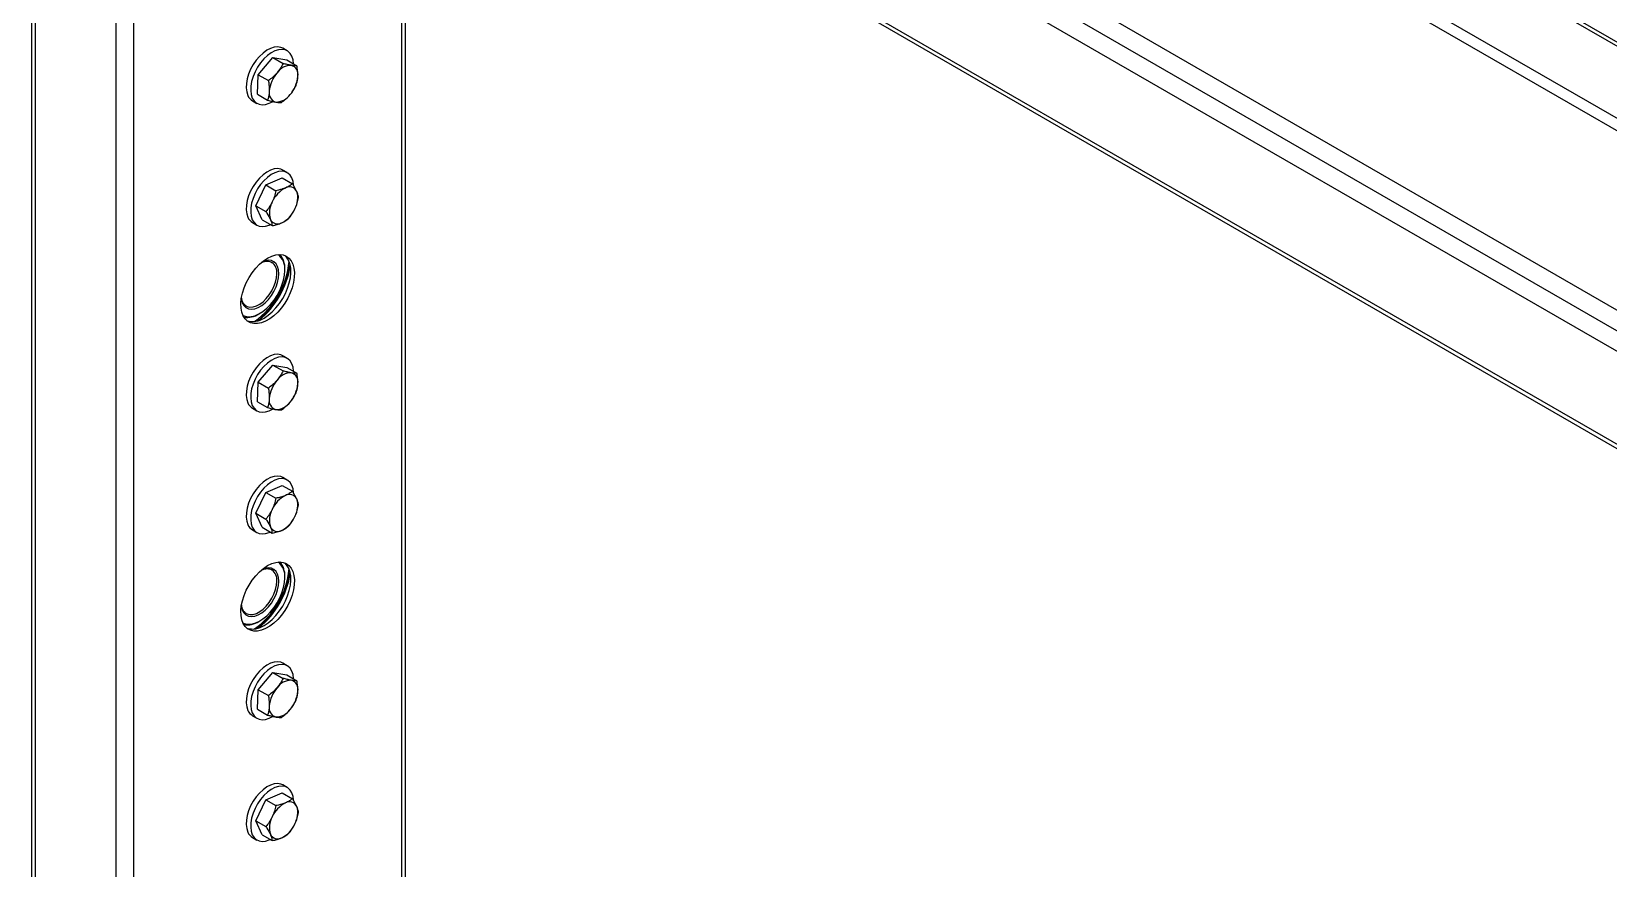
# Model space of a CAD drawing. Header units: millimetres. Extents: x -361 to 14022, y -1822 to 1455.
# Drawn here: x 3958.06 to 3989.24, y 506.54 to 523.1 of the extents above; entities that cross this region are included whole.
import ezdxf

# ---------------------------------------------------------------- set-up
doc = ezdxf.new("R2010")
doc.units = ezdxf.units.MM

msp = doc.modelspace()

# ---------------------------------------------------------------- linework, layer by layer
at = {"color": 7, "linetype": 'Continuous', "lineweight": 25}
for p, q in [((3965.024521, 536.9665), (4018.057529, 506.351196)), ((3965.024521, 536.884846), (4017.986807, 506.310369)), ((3958.057006, 535.129582), (3958.057006, 469.398047)), ((3958.130229, 535.027531), (3958.130229, 469.295996)), ((4013.461335, 503.69787), (3960.428327, 534.313174)), ((3959.72122, 534.109072), (3959.72122, 468.377537)), ((4013.107782, 503.493768), (3960.074773, 534.109072)), ((4012.931005, 503.187582), (3959.897996, 533.802886)), ((4012.931005, 501.350365), (3959.897996, 531.965669)), ((3959.949783, 531.851208), (4012.982792, 501.235903)), ((3965.451297, 473.70849), (3965.451297, 528.675251)), ((3963.114787, 522.713424), (3963.026399, 522.764449)), ((3962.54061, 522.240386), (3962.831366, 522.58001)), ((3962.831366, 522.58001), (3963.032378, 522.463969)), ((3962.831366, 522.58001), (3963.105568, 522.533419)), ((3963.105568, 522.533419), (3963.30658, 522.417377)), ((3962.524056, 521.85417), (3962.54061, 522.240386)), ((3962.54061, 522.240386), (3962.741622, 522.124344)), ((3962.524056, 521.85417), (3962.725067, 521.738129)), ((3962.426448, 521.725191), (3962.514836, 521.674165)), ((3962.6901, 520.06157), (3963.013866, 520.198912)), ((3963.013866, 520.198912), (3963.214878, 520.08287)), ((3963.114787, 520.304628), (3963.026399, 520.355654)), ((3962.491046, 519.647658), (3962.6901, 520.06157)), ((3962.6901, 520.06157), (3962.891112, 519.945529)), ((3962.491046, 519.647658), (3962.692058, 519.531616)), ((3962.615757, 519.371086), (3962.491046, 519.647658)), ((3962.426448, 519.316395), (3962.514836, 519.26537)), ((3962.615757, 519.371086), (3962.816769, 519.255045)), ((3962.808901, 518.528374), (3962.803162, 518.531842)), ((3963.065835, 518.370273), (3963.065835, 518.394766)), ((3962.277901, 517.68371), (3962.303203, 517.665793)), ((3962.553266, 517.506874), (3962.574475, 517.519122)), ((3962.54061, 516.157157), (3962.831366, 516.496781)), ((3962.831366, 516.496781), (3963.032378, 516.38074)), ((3962.831366, 516.496781), (3963.105568, 516.45019)), ((3963.114787, 516.630195), (3963.026399, 516.68122)), ((3963.105568, 516.45019), (3963.30658, 516.334148)), ((3962.524056, 515.770941), (3962.54061, 516.157157)), ((3962.54061, 516.157157), (3962.741622, 516.041115)), ((3962.426448, 515.641962), (3962.514836, 515.590936)), ((3962.524056, 515.770941), (3962.725067, 515.654899)), ((3963.114787, 514.221399), (3963.026399, 514.272425)), ((3962.491046, 513.564429), (3962.6901, 513.978341)), ((3962.6901, 513.978341), (3963.013866, 514.115683)), ((3962.6901, 513.978341), (3962.891112, 513.8623)), ((3963.013866, 514.115683), (3963.214878, 513.999641)), ((3962.491046, 513.564429), (3962.692058, 513.448387)), ((3962.615757, 513.287857), (3962.491046, 513.564429)), ((3962.426448, 513.233166), (3962.514836, 513.182141)), ((3962.615757, 513.287857), (3962.816769, 513.171816)), ((3962.808901, 512.445145), (3962.803162, 512.448613)), ((3963.065835, 512.287044), (3963.065835, 512.311537)), ((3962.277901, 511.600481), (3962.303203, 511.582564)), ((3962.553266, 511.423645), (3962.574475, 511.435893)), ((3963.114787, 510.546966), (3963.026399, 510.597991)), ((3962.54061, 510.073928), (3962.831366, 510.413552)), ((3962.831366, 510.413552), (3963.032378, 510.297511)), ((3962.831366, 510.413552), (3963.105568, 510.366961)), ((3963.105568, 510.366961), (3963.30658, 510.250919)), ((3962.524056, 509.687712), (3962.54061, 510.073928)), ((3962.54061, 510.073928), (3962.741622, 509.957886)), ((3962.524056, 509.687712), (3962.725067, 509.57167)), ((3962.426448, 509.558732), (3962.514836, 509.507707)), ((3962.6901, 507.895112), (3963.013866, 508.032454)), ((3963.013866, 508.032454), (3963.214878, 507.916412)), ((3963.114787, 508.13817), (3963.026399, 508.189196)), ((3962.491046, 507.481199), (3962.6901, 507.895112)), ((3962.6901, 507.895112), (3962.891112, 507.779071)), ((3962.491046, 507.481199), (3962.692058, 507.365158)), ((3962.615757, 507.204628), (3962.491046, 507.481199)), ((3962.426448, 507.149937), (3962.514836, 507.098912)), ((3962.615757, 507.204628), (3962.816769, 507.088586))]:
    msp.add_line(p, q, dxfattribs=at)
at = {"color": 8, "linetype": 'Continuous', "lineweight": 25}
for p, q in [((4015.757941, 506.168033), (3965.750578, 535.03667)), ((3965.689181, 534.827171), (4015.607223, 506.010099)), ((3960.074773, 531.779053), (3960.074773, 470.623024)), ((3965.378074, 473.684554), (3965.378074, 528.717522))]:
    msp.add_line(p, q, dxfattribs=at)
at = {"color": 7, "linetype": 'Continuous', "lineweight": 25, "flags": 128}
for points in [[(3963.026399, 522.764449), (3962.985003, 522.782508), (3962.922666, 522.792472), (3962.854367, 522.785796), (3962.782181, 522.762683), (3962.7083, 522.723835), (3962.63497, 522.670432), (3962.564419, 522.604097), (3962.49879, 522.526845), (3962.440077, 522.441025), (3962.390065, 522.349242), (3962.350274, 522.254287), (3962.321911, 522.159045), (3962.305839, 522.066408), (3962.302547, 521.979193), (3962.312133, 521.900048), (3962.334308, 521.831379)], [(3963.238791, 522.456511), (3963.238689, 522.459422), (3963.229102, 522.538566), (3963.206927, 522.607235), (3963.172838, 522.663342), (3963.127871, 522.705181), (3963.073391, 522.731483), (3963.011055, 522.741447), (3962.942756, 522.734771), (3962.870569, 522.711658), (3962.796688, 522.672809), (3962.723358, 522.619406), (3962.652807, 522.553071), (3962.587178, 522.47582), (3962.528466, 522.389999), (3962.478454, 522.298217), (3962.438662, 522.203262), (3962.410299, 522.108019), (3962.394228, 522.015383), (3962.390935, 521.928167), (3962.400522, 521.849023), (3962.422697, 521.780354)], [(3962.422697, 521.780354), (3962.456786, 521.724247), (3962.501753, 521.682407), (3962.556233, 521.656106), (3962.618569, 521.646142), (3962.686868, 521.652818), (3962.759055, 521.675931), (3962.820281, 521.707068)], [(3963.026399, 520.355654), (3962.985003, 520.373713), (3962.922666, 520.383677), (3962.854367, 520.377001), (3962.782181, 520.353888), (3962.7083, 520.315039), (3962.63497, 520.261636), (3962.564419, 520.195301), (3962.49879, 520.11805), (3962.440077, 520.032229), (3962.390065, 519.940447), (3962.350274, 519.845492), (3962.321911, 519.750249), (3962.305839, 519.657613), (3962.302547, 519.570397), (3962.312133, 519.491253), (3962.334308, 519.422584)], [(3963.238504, 520.055028), (3963.229102, 520.129771), (3963.206927, 520.19844), (3963.172838, 520.254546), (3963.127871, 520.296386), (3963.073391, 520.322687), (3963.011055, 520.332652), (3962.942756, 520.325976), (3962.870569, 520.302862), (3962.796688, 520.264014), (3962.723358, 520.210611), (3962.652807, 520.144276), (3962.587178, 520.067024), (3962.528466, 519.981204), (3962.478454, 519.889421), (3962.438662, 519.794466), (3962.410299, 519.699224), (3962.394228, 519.606587), (3962.390935, 519.519372), (3962.400522, 519.440227), (3962.422697, 519.371558)], [(3962.422697, 519.371558), (3962.456786, 519.315452), (3962.501753, 519.273612), (3962.556233, 519.24731), (3962.618569, 519.237346), (3962.686868, 519.244022), (3962.759055, 519.267136), (3962.779661, 519.276467)], [(3962.726424, 518.611213), (3962.807378, 518.65077), (3962.886435, 518.675046), (3962.961742, 518.683471), (3963.031532, 518.675848), (3963.094172, 518.652356), (3963.148191, 518.613545), (3963.192325, 518.560325), (3963.225538, 518.493944), (3963.247053, 518.415957), (3963.256364, 518.328193), (3963.253255, 518.232708), (3963.237796, 518.131741), (3963.210352, 518.027657), (3963.171564, 517.922898), (3963.122343, 517.819918), (3963.063842, 517.721131), (3962.997432, 517.628852), (3962.92467, 517.545245), (3962.847261, 517.472269), (3962.76702, 517.411635), (3962.685827, 517.364763), (3962.605586, 517.332753), (3962.528177, 517.316355), (3962.455415, 517.315952), (3962.389005, 517.331556), (3962.330504, 517.362799), (3962.281283, 517.40895), (3962.242495, 517.468926), (3962.215051, 517.541322), (3962.199593, 517.624442), (3962.196483, 517.716336), (3962.205794, 517.814851), (3962.227309, 517.917678), (3962.260522, 518.022407), (3962.304656, 518.126582), (3962.358675, 518.227763), (3962.421315, 518.323577), (3962.491106, 518.411778), (3962.566412, 518.4903), (3962.645469, 518.557302), (3962.726424, 518.611213)], [(3962.655713, 517.427222), (3962.736667, 517.481134), (3962.815724, 517.548135), (3962.891031, 517.626657), (3962.960822, 517.714859), (3963.023461, 517.810673), (3963.077481, 517.911854), (3963.121614, 518.016029), (3963.154828, 518.120758), (3963.176342, 518.223584), (3963.185654, 518.3221), (3963.182544, 518.413994), (3963.167086, 518.497113), (3963.139641, 518.56951), (3963.100854, 518.629486), (3963.064368, 518.665862)], [(3962.237745, 517.478798), (3962.263587, 517.467561), (3962.328676, 517.453255), (3962.400129, 517.455352), (3962.476095, 517.473797), (3962.554607, 517.508112), (3962.633632, 517.55741), (3962.711123, 517.620412), (3962.785072, 517.695488), (3962.853565, 517.780693), (3962.914828, 517.873819), (3962.967273, 517.972456), (3963.009543, 518.074049), (3963.040544, 518.175965), (3963.059471, 518.275567), (3963.065835, 518.370273)], [(3963.026399, 516.68122), (3962.985003, 516.699279), (3962.922666, 516.709243), (3962.854367, 516.702567), (3962.782181, 516.679454), (3962.7083, 516.640606), (3962.63497, 516.587203), (3962.564419, 516.520868), (3962.49879, 516.443616), (3962.440077, 516.357796), (3962.390065, 516.266013), (3962.350274, 516.171058), (3962.321911, 516.075816), (3962.305839, 515.983179), (3962.302547, 515.895964), (3962.312133, 515.816819), (3962.334308, 515.74815)], [(3963.238791, 516.373282), (3963.238689, 516.376193), (3963.229102, 516.455337), (3963.206927, 516.524006), (3963.172838, 516.580113), (3963.127871, 516.621952), (3963.073391, 516.648254), (3963.011055, 516.658218), (3962.942756, 516.651542), (3962.870569, 516.628428), (3962.796688, 516.58958), (3962.723358, 516.536177), (3962.652807, 516.469842), (3962.587178, 516.392591), (3962.528466, 516.30677), (3962.478454, 516.214988), (3962.438662, 516.120033), (3962.410299, 516.02479), (3962.394228, 515.932154), (3962.390935, 515.844938), (3962.400522, 515.765794), (3962.422697, 515.697125)], [(3962.422697, 515.697125), (3962.456786, 515.641018), (3962.501753, 515.599178), (3962.556233, 515.572877), (3962.618569, 515.562913), (3962.686868, 515.569589), (3962.759055, 515.592702), (3962.820281, 515.623839)], [(3963.026399, 514.272425), (3962.985003, 514.290484), (3962.922666, 514.300448), (3962.854367, 514.293772), (3962.782181, 514.270659), (3962.7083, 514.23181), (3962.63497, 514.178407), (3962.564419, 514.112072), (3962.49879, 514.034821), (3962.440077, 513.949), (3962.390065, 513.857218), (3962.350274, 513.762263), (3962.321911, 513.66702), (3962.305839, 513.574384), (3962.302547, 513.487168), (3962.312133, 513.408024), (3962.334308, 513.339355)], [(3963.238504, 513.971799), (3963.229102, 514.046542), (3963.206927, 514.115211), (3963.172838, 514.171317), (3963.127871, 514.213157), (3963.073391, 514.239458), (3963.011055, 514.249423), (3962.942756, 514.242746), (3962.870569, 514.219633), (3962.796688, 514.180785), (3962.723358, 514.127382), (3962.652807, 514.061047), (3962.587178, 513.983795), (3962.528466, 513.897975), (3962.478454, 513.806192), (3962.438662, 513.711237), (3962.410299, 513.615995), (3962.394228, 513.523358), (3962.390935, 513.436143), (3962.400522, 513.356998), (3962.422697, 513.288329)], [(3962.422697, 513.288329), (3962.456786, 513.232223), (3962.501753, 513.190383), (3962.556233, 513.164081), (3962.618569, 513.154117), (3962.686868, 513.160793), (3962.759055, 513.183907), (3962.779661, 513.193238)], [(3962.726424, 512.527984), (3962.807378, 512.567541), (3962.886435, 512.591817), (3962.961742, 512.600242), (3963.031532, 512.592619), (3963.094172, 512.569127), (3963.148191, 512.530316), (3963.192325, 512.477096), (3963.225538, 512.410715), (3963.247053, 512.332728), (3963.256364, 512.244964), (3963.253255, 512.149479), (3963.237796, 512.048512), (3963.210352, 511.944428), (3963.171564, 511.839669), (3963.122343, 511.736689), (3963.063842, 511.637902), (3962.997432, 511.545623), (3962.92467, 511.462016), (3962.847261, 511.38904), (3962.76702, 511.328406), (3962.685827, 511.281534), (3962.605586, 511.249524), (3962.528177, 511.233126), (3962.455415, 511.232723), (3962.389005, 511.248327), (3962.330504, 511.27957), (3962.281283, 511.325721), (3962.242495, 511.385697), (3962.215051, 511.458093), (3962.199593, 511.541213), (3962.196483, 511.633107), (3962.205794, 511.731622), (3962.227309, 511.834449), (3962.260522, 511.939178), (3962.304656, 512.043353), (3962.358675, 512.144534), (3962.421315, 512.240348), (3962.491106, 512.328549), (3962.566412, 512.407071), (3962.645469, 512.474073), (3962.726424, 512.527984)], [(3962.655713, 511.343993), (3962.736667, 511.397905), (3962.815724, 511.464906), (3962.891031, 511.543428), (3962.960822, 511.63163), (3963.023461, 511.727444), (3963.077481, 511.828625), (3963.121614, 511.9328), (3963.154828, 512.037528), (3963.176342, 512.140355), (3963.185654, 512.238871), (3963.182544, 512.330765), (3963.167086, 512.413884), (3963.139641, 512.486281), (3963.100854, 512.546257), (3963.064368, 512.582633)], [(3962.237745, 511.395569), (3962.263587, 511.384331), (3962.328676, 511.370026), (3962.400129, 511.372123), (3962.476095, 511.390568), (3962.554607, 511.424883), (3962.633632, 511.474181), (3962.711123, 511.537183), (3962.785072, 511.612259), (3962.853565, 511.697464), (3962.914828, 511.79059), (3962.967273, 511.889227), (3963.009543, 511.990819), (3963.040544, 512.092736), (3963.059471, 512.192338), (3963.065835, 512.287044)], [(3963.026399, 510.597991), (3962.985003, 510.61605), (3962.922666, 510.626014), (3962.854367, 510.619338), (3962.782181, 510.596225), (3962.7083, 510.557377), (3962.63497, 510.503974), (3962.564419, 510.437639), (3962.49879, 510.360387), (3962.440077, 510.274566), (3962.390065, 510.182784), (3962.350274, 510.087829), (3962.321911, 509.992587), (3962.305839, 509.89995), (3962.302547, 509.812735), (3962.312133, 509.73359), (3962.334308, 509.664921)], [(3963.238791, 510.290053), (3963.238689, 510.292964), (3963.229102, 510.372108), (3963.206927, 510.440777), (3963.172838, 510.496884), (3963.127871, 510.538723), (3963.073391, 510.565025), (3963.011055, 510.574989), (3962.942756, 510.568313), (3962.870569, 510.545199), (3962.796688, 510.506351), (3962.723358, 510.452948), (3962.652807, 510.386613), (3962.587178, 510.309362), (3962.528466, 510.223541), (3962.478454, 510.131759), (3962.438662, 510.036804), (3962.410299, 509.941561), (3962.394228, 509.848925), (3962.390935, 509.761709), (3962.400522, 509.682564), (3962.422697, 509.613896)], [(3962.422697, 509.613896), (3962.456786, 509.557789), (3962.501753, 509.515949), (3962.556233, 509.489648), (3962.618569, 509.479684), (3962.686868, 509.48636), (3962.759055, 509.509473), (3962.820281, 509.54061)], [(3963.026399, 508.189196), (3962.985003, 508.207255), (3962.922666, 508.217219), (3962.854367, 508.210543), (3962.782181, 508.18743), (3962.7083, 508.148581), (3962.63497, 508.095178), (3962.564419, 508.028843), (3962.49879, 507.951592), (3962.440077, 507.865771), (3962.390065, 507.773989), (3962.350274, 507.679034), (3962.321911, 507.583791), (3962.305839, 507.491155), (3962.302547, 507.403939), (3962.312133, 507.324795), (3962.334308, 507.256126)], [(3963.238504, 507.88857), (3963.229102, 507.963313), (3963.206927, 508.031982), (3963.172838, 508.088088), (3963.127871, 508.129928), (3963.073391, 508.156229), (3963.011055, 508.166193), (3962.942756, 508.159517), (3962.870569, 508.136404), (3962.796688, 508.097556), (3962.723358, 508.044153), (3962.652807, 507.977818), (3962.587178, 507.900566), (3962.528466, 507.814746), (3962.478454, 507.722963), (3962.438662, 507.628008), (3962.410299, 507.532766), (3962.394228, 507.440129), (3962.390935, 507.352914), (3962.400522, 507.273769), (3962.422697, 507.2051)], [(3962.422697, 507.2051), (3962.456786, 507.148994), (3962.501753, 507.107154), (3962.556233, 507.080852), (3962.618569, 507.070888), (3962.686868, 507.077564), (3962.759055, 507.100678), (3962.779661, 507.110009)]]:
    msp.add_lwpolyline(points, dxfattribs=at)
at = {"color": 8, "linetype": 'Continuous', "lineweight": 25, "flags": 128}
for points in [[(3962.949162, 518.30292), (3962.942781, 518.378757), (3962.923855, 518.444644), (3962.893029, 518.498337), (3962.851351, 518.538008), (3962.800243, 518.562306), (3962.741443, 518.570403), (3962.676955, 518.562024), (3962.633364, 518.547989)], [(3962.204307, 517.80476), (3962.20601, 517.794386), (3962.224936, 517.7285), (3962.255763, 517.674806), (3962.29744, 517.635135), (3962.348548, 517.610837), (3962.407348, 517.60274), (3962.471836, 517.611119), (3962.539817, 517.635689), (3962.608975, 517.675613), (3962.676955, 517.729532), (3962.741443, 517.795609), (3962.800243, 517.871595), (3962.851351, 517.954902), (3962.893029, 518.042692), (3962.923855, 518.131977), (3962.942781, 518.219715), (3962.949162, 518.30292)], [(3962.303203, 517.665793), (3962.321654, 517.656609), (3962.376406, 517.643194), (3962.437546, 517.646247), (3962.502867, 517.665656), (3962.570005, 517.700721), (3962.636536, 517.750175), (3962.700054, 517.812229), (3962.758263, 517.884641), (3962.809061, 517.964794), (3962.85061, 518.049792), (3962.88141, 518.136561), (3962.900347, 518.221966), (3962.906736, 518.30292)], [(3962.949162, 512.219691), (3962.942781, 512.295528), (3962.923855, 512.361414), (3962.893029, 512.415108), (3962.851351, 512.454779), (3962.800243, 512.479077), (3962.741443, 512.487174), (3962.676955, 512.478795), (3962.633364, 512.46476)], [(3962.204307, 511.721531), (3962.20601, 511.711157), (3962.224936, 511.645271), (3962.255763, 511.591577), (3962.29744, 511.551906), (3962.348548, 511.527608), (3962.407348, 511.519511), (3962.471836, 511.52789), (3962.539817, 511.55246), (3962.608975, 511.592384), (3962.676955, 511.646303), (3962.741443, 511.71238), (3962.800243, 511.788366), (3962.851351, 511.871673), (3962.893029, 511.959463), (3962.923855, 512.048748), (3962.942781, 512.136486), (3962.949162, 512.219691)], [(3962.303203, 511.582564), (3962.321654, 511.57338), (3962.376406, 511.559965), (3962.437546, 511.563018), (3962.502867, 511.582427), (3962.570005, 511.617492), (3962.636536, 511.666946), (3962.700054, 511.729), (3962.758263, 511.801412), (3962.809061, 511.881565), (3962.85061, 511.966563), (3962.88141, 512.053332), (3962.900347, 512.138737), (3962.906736, 512.219691)]]:
    msp.add_lwpolyline(points, dxfattribs=at)
at = {"color": 7, "linetype": 'Continuous', "lineweight": 25}
for centre, radius, start, end in [((3963.191632, 522.086521), 0.339583, 89.4753306, 145.3544105), ((3963.141753, 522.247999), 0.185806, 348.0999711, 73.4301053), ((3963.385131, 521.865379), 0.628619, 138.78431, 175.3214079), ((3962.697041, 522.260959), 0.628619, 318.78431, 355.3214079), ((3962.540029, 521.916814), 0.222756, 202.5527925, 239.3434217), ((3962.94042, 521.878339), 0.185806, 168.0999711, 253.4301053), ((3962.89054, 522.039818), 0.339583, 269.4753306, 325.3544105), ((3963.332912, 519.49632), 0.564053, 116.8381851, 156.1946745), ((3963.15872, 519.862839), 0.158689, 25.0386888, 120.467355), ((3962.887896, 519.800018), 0.434499, 330.3025872, 17.4069253), ((3963.194276, 519.50873), 0.434499, 150.3025872, 197.4069253), ((3962.74926, 519.812428), 0.564053, 296.8381851, 336.1946745), ((3962.540029, 519.508018), 0.222756, 202.5527925, 239.3434217), ((3962.923452, 519.445909), 0.158689, 205.0386888, 300.467355), ((3962.71792, 518.405779), 0.349722, 354.1730431, 52.1803522), ((3962.655678, 518.419529), 0.410904, 356.5449009, 39.9536141), ((3961.412133, 518.757532), 1.778112, 308.7399259, 351.2654507), ((3961.427256, 518.748801), 1.772591, 309.4216123, 350.5837642), ((3962.321253, 517.875895), 0.435898, 261.3536384, 302.1585997), ((3962.428632, 517.759243), 0.402248, 254.0016935, 304.3696981), ((3963.385131, 515.78215), 0.628619, 138.78431, 175.3214079), ((3963.191632, 516.003291), 0.339583, 89.4753306, 145.3544105), ((3963.141753, 516.16477), 0.185806, 348.0999711, 73.4301053), ((3962.94042, 515.79511), 0.185806, 168.0999711, 253.4301053), ((3962.697041, 516.17773), 0.628619, 318.78431, 355.3214079), ((3962.540029, 515.833585), 0.222756, 202.5527925, 239.3434217), ((3962.89054, 515.956589), 0.339583, 269.4753306, 325.3544105), ((3963.194276, 513.4255), 0.434499, 150.3025872, 197.4069253), ((3963.332912, 513.413091), 0.564053, 116.8381851, 156.1946745), ((3963.15872, 513.77961), 0.158689, 25.0386888, 120.467355), ((3962.887896, 513.716789), 0.434499, 330.3025872, 17.4069253), ((3962.540029, 513.424789), 0.222756, 202.5527925, 239.3434217), ((3962.74926, 513.729198), 0.564053, 296.8381851, 336.1946745), ((3962.923452, 513.36268), 0.158689, 205.0386888, 300.467355), ((3961.412133, 512.674303), 1.778112, 308.739926, 351.2654506), ((3962.71792, 512.32255), 0.349722, 354.1730435, 52.1803481), ((3962.655678, 512.3363), 0.410904, 356.5449009, 39.9536145), ((3961.427256, 512.665572), 1.772591, 309.4216106, 350.5837659), ((3962.321253, 511.792666), 0.435898, 261.353638, 302.1585997), ((3962.428632, 511.676014), 0.402248, 254.0016935, 304.3696981), ((3963.191632, 509.920062), 0.339583, 89.4753306, 145.3544105), ((3963.141753, 510.081541), 0.185806, 348.0999711, 73.4301053), ((3963.385131, 509.698921), 0.628619, 138.78431, 175.3214079), ((3962.697041, 510.094501), 0.628619, 318.78431, 355.3214079), ((3962.540029, 509.750356), 0.222756, 202.5527925, 239.3434217), ((3962.94042, 509.711881), 0.185806, 168.0999711, 253.4301053), ((3962.89054, 509.87336), 0.339583, 269.4753306, 325.3544105), ((3963.332912, 507.329862), 0.564053, 116.8381851, 156.1946745), ((3963.15872, 507.696381), 0.158689, 25.0386888, 120.467355), ((3962.887896, 507.63356), 0.434499, 330.3025872, 17.4069253), ((3963.194276, 507.342271), 0.434499, 150.3025872, 197.4069253), ((3962.74926, 507.645969), 0.564053, 296.8381851, 336.1946745), ((3962.540029, 507.34156), 0.222756, 202.5527925, 239.3434217), ((3962.923452, 507.27945), 0.158689, 205.0386888, 300.467355)]:
    msp.add_arc(centre, radius, start, end, dxfattribs=at)
at = {"color": 8, "linetype": 'Continuous', "lineweight": 25}
for centre, radius, start, end in [((3961.50988, 518.701103), 1.647632, 305.3950904, 354.6102862), ((3962.665094, 518.332015), 0.243387, 353.1343383, 53.782263), ((3961.50988, 512.617874), 1.647632, 305.3950911, 354.6102855), ((3962.665094, 512.248786), 0.243387, 353.1343383, 53.782263)]:
    msp.add_arc(centre, radius, start, end, dxfattribs=at)
at = {"color": 7, "linetype": 'Continuous', "lineweight": 25}
for points, knots in [([(3963.032378, 522.463969), (3963.015829, 522.432314), (3962.982427, 522.368425), (3962.935792, 522.309369), (3962.912262, 522.279573)], [0, 0, 0, 0, 0.495457963, 1, 1, 1, 1]), ([(3963.194742, 522.426089), (3963.191462, 522.426659), (3963.166624, 522.430972), (3963.114706, 522.442042), (3963.059988, 522.456615), (3963.032378, 522.463969)], [0, 0, 0, 0, 0.070085768, 0.530782234, 1, 1, 1, 1]), ([(3963.30658, 522.417377), (3963.291375, 522.417084), (3963.260686, 522.416493), (3963.216856, 522.422871), (3963.194742, 522.426089)], [0, 0, 0, 0, 0.495457963, 1, 1, 1, 1]), ([(3963.323565, 522.209685), (3963.32248, 522.264658), (3963.321143, 522.332417), (3963.308892, 522.40389), (3963.30658, 522.417377)], [0, 0, 0, 0, 0.811303548, 1, 1, 1, 1]), ([(3962.912262, 522.279573), (3962.908787, 522.275565), (3962.882463, 522.245216), (3962.827743, 522.190929), (3962.770504, 522.146675), (3962.741622, 522.124344)], [0, 0, 0, 0, 0.070085768, 0.530782234, 1, 1, 1, 1]), ([(3962.741622, 522.124344), (3962.743934, 522.110858), (3962.756185, 522.039385), (3962.757522, 521.971626), (3962.758607, 521.916653)], [0, 0, 0, 0, 0.188696452, 1, 1, 1, 1]), ([(3963.290025, 522.031161), (3963.302692, 522.075144), (3963.318816, 522.131128), (3963.322727, 522.195817), (3963.323565, 522.209685)], [0, 0, 0, 0, 0.785622496, 1, 1, 1, 1]), ([(3962.758607, 521.916653), (3962.757768, 521.902785), (3962.753857, 521.838096), (3962.737734, 521.782111), (3962.725067, 521.738129)], [0, 0, 0, 0, 0.214377504, 1, 1, 1, 1]), ([(3962.999269, 521.691537), (3963.02994, 521.715039), (3963.091844, 521.762474), (3963.143731, 521.818499), (3963.16991, 521.846765)], [0, 0, 0, 0, 0.495457963, 1, 1, 1, 1]), ([(3963.16991, 521.846765), (3963.173325, 521.850808), (3963.199192, 521.881421), (3963.242877, 521.942078), (3963.274214, 522.001286), (3963.290025, 522.031161)], [0, 0, 0, 0, 0.070085768, 0.530782234, 1, 1, 1, 1]), ([(3962.725067, 521.738129), (3962.754394, 521.730269), (3962.813585, 521.714406), (3962.862667, 521.704996), (3962.887431, 521.700249)], [0, 0, 0, 0, 0.495457963, 1, 1, 1, 1]), ([(3962.887431, 521.700249), (3962.89065, 521.699714), (3962.915031, 521.695664), (3962.955915, 521.690965), (3962.98473, 521.691345), (3962.999269, 521.691537)], [0, 0, 0, 0, 0.070085768, 0.530782234, 1, 1, 1, 1]), ([(3962.891112, 519.945529), (3962.882009, 519.907842), (3962.863637, 519.831778), (3962.832538, 519.760135), (3962.816847, 519.723989)], [0, 0, 0, 0, 0.495457963, 1, 1, 1, 1]), ([(3963.078258, 519.999616), (3963.07439, 519.998006), (3963.045104, 519.985811), (3962.984798, 519.965755), (3962.922531, 519.952312), (3962.891112, 519.945529)], [0, 0, 0, 0, 0.070085768, 0.530782234, 1, 1, 1, 1]), ([(3963.214878, 520.08287), (3963.195648, 520.067642), (3963.156836, 520.036905), (3963.104609, 520.012121), (3963.078258, 519.999616)], [0, 0, 0, 0, 0.495457963, 1, 1, 1, 1]), ([(3963.302496, 519.930001), (3963.282013, 519.969918), (3963.256766, 520.019118), (3963.221527, 520.07275), (3963.214878, 520.08287)], [0, 0, 0, 0, 0.811303548, 1, 1, 1, 1]), ([(3963.339589, 519.806299), (3963.333947, 519.836071), (3963.326765, 519.873967), (3963.306781, 519.920109), (3963.302496, 519.930001)], [0, 0, 0, 0, 0.785622496, 1, 1, 1, 1]), ([(3962.816847, 519.723989), (3962.814458, 519.719101), (3962.796365, 519.682084), (3962.757163, 519.615226), (3962.713892, 519.559656), (3962.692058, 519.531616)], [0, 0, 0, 0, 0.070085768, 0.530782234, 1, 1, 1, 1]), ([(3963.140535, 519.392386), (3963.16376, 519.421921), (3963.210634, 519.481531), (3963.246985, 519.550142), (3963.265325, 519.584759)], [0, 0, 0, 0, 0.495457963, 1, 1, 1, 1]), ([(3963.265325, 519.584759), (3963.267654, 519.589681), (3963.28529, 519.626962), (3963.313457, 519.70019), (3963.330826, 519.770714), (3963.339589, 519.806299)], [0, 0, 0, 0, 0.070085768, 0.530782234, 1, 1, 1, 1]), ([(3962.692058, 519.531616), (3962.698707, 519.521496), (3962.733945, 519.467864), (3962.759193, 519.418663), (3962.779676, 519.378747)], [0, 0, 0, 0, 0.188696452, 1, 1, 1, 1]), ([(3962.779676, 519.378747), (3962.78396, 519.368855), (3962.803945, 519.322712), (3962.811127, 519.284816), (3962.816769, 519.255045)], [0, 0, 0, 0, 0.214377504, 1, 1, 1, 1]), ([(3962.816769, 519.255045), (3962.85012, 519.262121), (3962.917435, 519.276403), (3962.974914, 519.298156), (3963.003915, 519.309132)], [0, 0, 0, 0, 0.495457963, 1, 1, 1, 1]), ([(3963.003915, 519.309132), (3963.007721, 519.310777), (3963.036551, 519.323235), (3963.085822, 519.349661), (3963.122186, 519.378058), (3963.140535, 519.392386)], [0, 0, 0, 0, 0.070085768, 0.530782234, 1, 1, 1, 1]), ([(3962.613084, 518.527638), (3962.630799, 518.534497), (3962.668269, 518.549005), (3962.720589, 518.554456), (3962.76894, 518.549289), (3962.795107, 518.535367), (3962.808026, 518.528495)], [0, 0, 0, 0, 0.230485827, 0.487521914, 0.746992659, 1, 1, 1, 1]), ([(3962.281872, 517.683239), (3962.276316, 517.6874), (3962.257939, 517.701163), (3962.235824, 517.738877), (3962.217342, 517.786439), (3962.213576, 517.822812), (3962.212144, 517.83664)], [0, 0, 0, 0, 0.1447999709, 0.4788872564, 0.8018984043, 1, 1, 1, 1]), ([(3962.912262, 516.196344), (3962.908787, 516.192336), (3962.882463, 516.161987), (3962.827743, 516.1077), (3962.770504, 516.063446), (3962.741622, 516.041115)], [0, 0, 0, 0, 0.070085768, 0.530782234, 1, 1, 1, 1]), ([(3963.032378, 516.38074), (3963.015829, 516.349085), (3962.982427, 516.285196), (3962.935792, 516.22614), (3962.912262, 516.196344)], [0, 0, 0, 0, 0.495457963, 1, 1, 1, 1]), ([(3963.194742, 516.34286), (3963.191462, 516.34343), (3963.166624, 516.347743), (3963.114706, 516.358813), (3963.059988, 516.373386), (3963.032378, 516.38074)], [0, 0, 0, 0, 0.070085768, 0.530782234, 1, 1, 1, 1]), ([(3963.30658, 516.334148), (3963.291375, 516.333855), (3963.260686, 516.333264), (3963.216856, 516.339642), (3963.194742, 516.34286)], [0, 0, 0, 0, 0.495457963, 1, 1, 1, 1]), ([(3963.323565, 516.126456), (3963.32248, 516.181429), (3963.321143, 516.249188), (3963.308892, 516.320661), (3963.30658, 516.334148)], [0, 0, 0, 0, 0.811303548, 1, 1, 1, 1]), ([(3962.758607, 515.833424), (3962.757768, 515.819556), (3962.753857, 515.754866), (3962.737734, 515.698882), (3962.725067, 515.654899)], [0, 0, 0, 0, 0.214377504, 1, 1, 1, 1]), ([(3962.741622, 516.041115), (3962.743934, 516.027629), (3962.756185, 515.956156), (3962.757522, 515.888397), (3962.758607, 515.833424)], [0, 0, 0, 0, 0.188696452, 1, 1, 1, 1]), ([(3963.16991, 515.763536), (3963.173325, 515.767578), (3963.199192, 515.798192), (3963.242877, 515.858849), (3963.274214, 515.918057), (3963.290025, 515.947932)], [0, 0, 0, 0, 0.070085768, 0.530782234, 1, 1, 1, 1]), ([(3963.290025, 515.947932), (3963.302692, 515.991915), (3963.318816, 516.047899), (3963.322727, 516.112588), (3963.323565, 516.126456)], [0, 0, 0, 0, 0.785622496, 1, 1, 1, 1]), ([(3962.725067, 515.654899), (3962.754394, 515.64704), (3962.813585, 515.631177), (3962.862667, 515.621767), (3962.887431, 515.61702)], [0, 0, 0, 0, 0.495457963, 1, 1, 1, 1]), ([(3962.887431, 515.61702), (3962.89065, 515.616485), (3962.915031, 515.612435), (3962.955915, 515.607736), (3962.98473, 515.608116), (3962.999269, 515.608308)], [0, 0, 0, 0, 0.070085768, 0.530782234, 1, 1, 1, 1]), ([(3962.999269, 515.608308), (3963.02994, 515.63181), (3963.091844, 515.679245), (3963.143731, 515.73527), (3963.16991, 515.763536)], [0, 0, 0, 0, 0.495457963, 1, 1, 1, 1]), ([(3963.214878, 513.999641), (3963.195648, 513.984413), (3963.156836, 513.953676), (3963.104609, 513.928892), (3963.078258, 513.916387)], [0, 0, 0, 0, 0.495457963, 1, 1, 1, 1]), ([(3963.302496, 513.846772), (3963.282013, 513.886689), (3963.256766, 513.935889), (3963.221527, 513.989521), (3963.214878, 513.999641)], [0, 0, 0, 0, 0.811303548, 1, 1, 1, 1]), ([(3962.816847, 513.64076), (3962.814458, 513.635872), (3962.796365, 513.598855), (3962.757163, 513.531997), (3962.713892, 513.476427), (3962.692058, 513.448387)], [0, 0, 0, 0, 0.070085768, 0.530782234, 1, 1, 1, 1]), ([(3962.891112, 513.8623), (3962.882009, 513.824613), (3962.863637, 513.748549), (3962.832538, 513.676906), (3962.816847, 513.64076)], [0, 0, 0, 0, 0.495457963, 1, 1, 1, 1]), ([(3963.078258, 513.916387), (3963.07439, 513.914777), (3963.045104, 513.902582), (3962.984798, 513.882526), (3962.922531, 513.869083), (3962.891112, 513.8623)], [0, 0, 0, 0, 0.070085768, 0.530782234, 1, 1, 1, 1]), ([(3963.265325, 513.50153), (3963.267654, 513.506452), (3963.28529, 513.543733), (3963.313457, 513.616961), (3963.330826, 513.687485), (3963.339589, 513.72307)], [0, 0, 0, 0, 0.070085768, 0.530782234, 1, 1, 1, 1]), ([(3963.339589, 513.72307), (3963.333947, 513.752842), (3963.326765, 513.790738), (3963.306781, 513.83688), (3963.302496, 513.846772)], [0, 0, 0, 0, 0.785622496, 1, 1, 1, 1]), ([(3962.692058, 513.448387), (3962.698707, 513.438267), (3962.733945, 513.384635), (3962.759193, 513.335434), (3962.779676, 513.295518)], [0, 0, 0, 0, 0.188696452, 1, 1, 1, 1]), ([(3963.140535, 513.309157), (3963.16376, 513.338691), (3963.210634, 513.398302), (3963.246985, 513.466913), (3963.265325, 513.50153)], [0, 0, 0, 0, 0.495457963, 1, 1, 1, 1]), ([(3962.779676, 513.295518), (3962.78396, 513.285626), (3962.803945, 513.239483), (3962.811127, 513.201587), (3962.816769, 513.171816)], [0, 0, 0, 0, 0.214377504, 1, 1, 1, 1]), ([(3962.816769, 513.171816), (3962.85012, 513.178892), (3962.917435, 513.193174), (3962.974914, 513.214927), (3963.003915, 513.225903)], [0, 0, 0, 0, 0.495457963, 1, 1, 1, 1]), ([(3963.003915, 513.225903), (3963.007721, 513.227548), (3963.036551, 513.240006), (3963.085822, 513.266432), (3963.122186, 513.294829), (3963.140535, 513.309157)], [0, 0, 0, 0, 0.070085768, 0.530782234, 1, 1, 1, 1]), ([(3962.613084, 512.444409), (3962.630799, 512.451268), (3962.668269, 512.465776), (3962.720589, 512.471227), (3962.76894, 512.46606), (3962.795107, 512.452138), (3962.808026, 512.445266)], [0, 0, 0, 0, 0.230485827, 0.487521914, 0.746992659, 1, 1, 1, 1]), ([(3962.281872, 511.60001), (3962.276316, 511.604171), (3962.257939, 511.617934), (3962.235824, 511.655648), (3962.217342, 511.703209), (3962.213576, 511.739583), (3962.212144, 511.753411)], [0, 0, 0, 0, 0.144799971, 0.478887256, 0.801898404, 1, 1, 1, 1]), ([(3963.032378, 510.297511), (3963.015829, 510.265856), (3962.982427, 510.201967), (3962.935792, 510.142911), (3962.912262, 510.113115)], [0, 0, 0, 0, 0.495457963, 1, 1, 1, 1]), ([(3963.194742, 510.259631), (3963.191462, 510.260201), (3963.166624, 510.264514), (3963.114706, 510.275584), (3963.059988, 510.290157), (3963.032378, 510.297511)], [0, 0, 0, 0, 0.070085768, 0.530782234, 1, 1, 1, 1]), ([(3963.30658, 510.250919), (3963.291375, 510.250626), (3963.260686, 510.250035), (3963.216856, 510.256413), (3963.194742, 510.259631)], [0, 0, 0, 0, 0.495457963, 1, 1, 1, 1]), ([(3963.323565, 510.043227), (3963.32248, 510.0982), (3963.321143, 510.165959), (3963.308892, 510.237432), (3963.30658, 510.250919)], [0, 0, 0, 0, 0.811303548, 1, 1, 1, 1]), ([(3962.912262, 510.113115), (3962.908787, 510.109107), (3962.882463, 510.078758), (3962.827743, 510.024471), (3962.770504, 509.980217), (3962.741622, 509.957886)], [0, 0, 0, 0, 0.070085768, 0.530782234, 1, 1, 1, 1]), ([(3962.741622, 509.957886), (3962.743934, 509.9444), (3962.756185, 509.872927), (3962.757522, 509.805168), (3962.758607, 509.750195)], [0, 0, 0, 0, 0.188696452, 1, 1, 1, 1]), ([(3963.290025, 509.864703), (3963.302692, 509.908686), (3963.318816, 509.96467), (3963.322727, 510.029359), (3963.323565, 510.043227)], [0, 0, 0, 0, 0.785622496, 1, 1, 1, 1]), ([(3962.758607, 509.750195), (3962.757768, 509.736327), (3962.753857, 509.671637), (3962.737734, 509.615653), (3962.725067, 509.57167)], [0, 0, 0, 0, 0.214377504, 1, 1, 1, 1]), ([(3962.999269, 509.525079), (3963.02994, 509.548581), (3963.091844, 509.596016), (3963.143731, 509.65204), (3963.16991, 509.680307)], [0, 0, 0, 0, 0.495457963, 1, 1, 1, 1]), ([(3963.16991, 509.680307), (3963.173325, 509.684349), (3963.199192, 509.714963), (3963.242877, 509.775619), (3963.274214, 509.834828), (3963.290025, 509.864703)], [0, 0, 0, 0, 0.070085768, 0.530782234, 1, 1, 1, 1]), ([(3962.725067, 509.57167), (3962.754394, 509.563811), (3962.813585, 509.547948), (3962.862667, 509.538538), (3962.887431, 509.533791)], [0, 0, 0, 0, 0.495457963, 1, 1, 1, 1]), ([(3962.887431, 509.533791), (3962.89065, 509.533256), (3962.915031, 509.529206), (3962.955915, 509.524507), (3962.98473, 509.524887), (3962.999269, 509.525079)], [0, 0, 0, 0, 0.070085768, 0.530782234, 1, 1, 1, 1]), ([(3962.891112, 507.779071), (3962.882009, 507.741384), (3962.863637, 507.665319), (3962.832538, 507.593677), (3962.816847, 507.557531)], [0, 0, 0, 0, 0.495457963, 1, 1, 1, 1]), ([(3963.078258, 507.833158), (3963.07439, 507.831547), (3963.045104, 507.819353), (3962.984798, 507.799297), (3962.922531, 507.785854), (3962.891112, 507.779071)], [0, 0, 0, 0, 0.070085768, 0.530782234, 1, 1, 1, 1]), ([(3963.214878, 507.916412), (3963.195648, 507.901184), (3963.156836, 507.870447), (3963.104609, 507.845663), (3963.078258, 507.833158)], [0, 0, 0, 0, 0.495457963, 1, 1, 1, 1]), ([(3963.302496, 507.763543), (3963.282013, 507.80346), (3963.256766, 507.85266), (3963.221527, 507.906292), (3963.214878, 507.916412)], [0, 0, 0, 0, 0.811303548, 1, 1, 1, 1]), ([(3963.339589, 507.639841), (3963.333947, 507.669613), (3963.326765, 507.707509), (3963.306781, 507.753651), (3963.302496, 507.763543)], [0, 0, 0, 0, 0.785622496, 1, 1, 1, 1]), ([(3962.816847, 507.557531), (3962.814458, 507.552643), (3962.796365, 507.515626), (3962.757163, 507.448768), (3962.713892, 507.393198), (3962.692058, 507.365158)], [0, 0, 0, 0, 0.070085768, 0.530782234, 1, 1, 1, 1]), ([(3963.140535, 507.225928), (3963.16376, 507.255462), (3963.210634, 507.315073), (3963.246985, 507.383684), (3963.265325, 507.418301)], [0, 0, 0, 0, 0.495457963, 1, 1, 1, 1]), ([(3963.265325, 507.418301), (3963.267654, 507.423223), (3963.28529, 507.460504), (3963.313457, 507.533732), (3963.330826, 507.604256), (3963.339589, 507.639841)], [0, 0, 0, 0, 0.070085768, 0.530782234, 1, 1, 1, 1]), ([(3962.692058, 507.365158), (3962.698707, 507.355038), (3962.733945, 507.301406), (3962.759193, 507.252205), (3962.779676, 507.212288)], [0, 0, 0, 0, 0.188696452, 1, 1, 1, 1]), ([(3962.779676, 507.212288), (3962.78396, 507.202397), (3962.803945, 507.156254), (3962.811127, 507.118358), (3962.816769, 507.088586)], [0, 0, 0, 0, 0.214377504, 1, 1, 1, 1]), ([(3962.816769, 507.088586), (3962.85012, 507.095663), (3962.917435, 507.109945), (3962.974914, 507.131698), (3963.003915, 507.142673)], [0, 0, 0, 0, 0.495457963, 1, 1, 1, 1]), ([(3963.003915, 507.142673), (3963.007721, 507.144319), (3963.036551, 507.156777), (3963.085822, 507.183203), (3963.122186, 507.2116), (3963.140535, 507.225928)], [0, 0, 0, 0, 0.070085768, 0.530782234, 1, 1, 1, 1])]:
    msp.add_open_spline(points, degree=3, knots=knots, dxfattribs=at)

doc.saveas('drawing.dxf')
